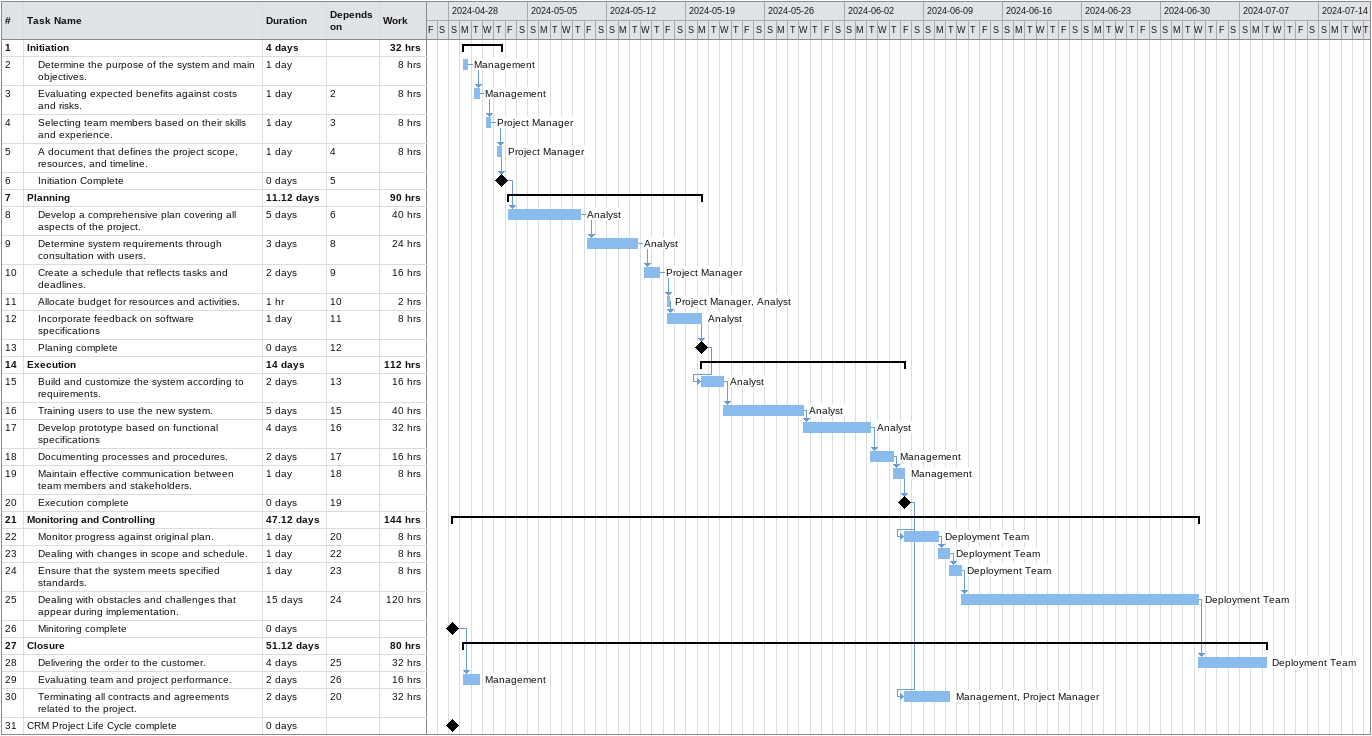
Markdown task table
| ID | Level | Task | Duration | Start | Finish | Predecessors | Resources | Work (h) |
|---|---|---|---|---|---|---|---|---|
| 1 | 1 | **Initiation** | 4d | 2024-04-29 | 2024-05-02 |  |  | 32 |
| 2 | 2 | Determine the purpose of the system and main objectives. | 1d | 2024-04-29 | 2024-04-29 |  | Management | 8 |
| 3 | 2 | Evaluating expected benefits against costs and risks. | 1d | 2024-04-30 | 2024-04-30 | 2 | Management | 8 |
| 4 | 2 | Selecting team members based on their skills and experience. | 1d | 2024-05-01 | 2024-05-01 | 3 | Project Manager | 8 |
| 5 | 2 | A document that defines the project scope, resources, and timeline. | 1d | 2024-05-02 | 2024-05-02 | 4 | Project Manager | 8 |
| 6 | 2 | Initiation Complete | 0d | 2024-05-02 | 2024-05-02 | 5 |  |  |
| 7 | 1 | **Planning** | 11.12d | 2024-05-03 | 2024-05-20 |  |  | 90 |
| 8 | 2 | Develop a comprehensive plan covering all aspects of the project. | 5d | 2024-05-03 | 2024-05-09 | 6 | Analyst | 40 |
| 9 | 2 | Determine system requirements through consultation with users. | 3d | 2024-05-10 | 2024-05-14 | 8 | Analyst | 24 |
| 10 | 2 | Create a schedule that reflects tasks and deadlines. | 2d | 2024-05-15 | 2024-05-16 | 9 | Project Manager | 16 |
| 11 | 2 | Allocate budget for resources and activities. | 1h | 2024-05-17 | 2024-05-17 | 10 | Project Manager, Analyst | 2 |
| 12 | 2 | Incorporate feedback on software specifications | 1d | 2024-05-17 | 2024-05-20 | 11 | Analyst | 8 |
| 13 | 2 | Planing complete | 0d | 2024-05-20 | 2024-05-20 | 12 |  |  |
| 14 | 1 | **Execution** | 14d | 2024-05-20 | 2024-06-07 |  |  | 112 |
| 15 | 2 | Build and customize the system according to requirements. | 2d | 2024-05-20 | 2024-05-22 | 13 | Analyst | 16 |
| 16 | 2 | Training users to use the new system. | 5d | 2024-05-22 | 2024-05-29 | 15 | Analyst | 40 |
| 17 | 2 | Develop prototype based on functional specifications | 4d | 2024-05-29 | 2024-06-04 | 16 | Analyst | 32 |
| 18 | 2 | Documenting processes and procedures. | 2d | 2024-06-04 | 2024-06-06 | 17 | Management | 16 |
| 19 | 2 | Maintain effective communication between team members and stakeholders. | 1d | 2024-06-06 | 2024-06-07 | 18 | Management | 8 |
| 20 | 2 | Execution complete | 0d | 2024-06-07 | 2024-06-07 | 19 |  |  |
| 21 | 1 | **Monitoring and Controlling** | 47.12d | 2024-04-28 | 2024-07-03 |  |  | 144 |
| 22 | 2 | Monitor progress against original plan. | 1d | 2024-06-07 | 2024-06-10 | 20 | Deployment Team | 8 |
| 23 | 2 | Dealing with changes in scope and schedule. | 1d | 2024-06-10 | 2024-06-11 | 22 | Deployment Team | 8 |
| 24 | 2 | Ensure that the system meets specified standards. | 1d | 2024-06-11 | 2024-06-12 | 23 | Deployment Team | 8 |
| 25 | 2 | Dealing with obstacles and challenges that appear during implementation. | 15d | 2024-06-12 | 2024-07-03 | 24 | Deployment Team | 120 |
| 26 | 2 | Minitoring complete | 0d | 2024-04-28 | 2024-04-28 |  |  |  |
| 27 | 1 | **Closure** | 51.12d | 2024-04-29 | 2024-07-09 |  |  | 80 |
| 28 | 2 | Delivering the order to the customer. | 4d | 2024-07-03 | 2024-07-09 | 25 | Deployment Team | 32 |
| 29 | 2 | Evaluating team and project performance. | 2d | 2024-04-29 | 2024-04-30 | 26 | Management | 16 |
| 30 | 2 | Terminating all contracts and agreements related to the project. | 2d | 2024-06-07 | 2024-06-11 | 20 | Management, Project Manager | 32 |
| 31 | 1 | CRM Project Life Cycle complete | 0d | 2024-04-28 | 2024-04-28 |  |  |  |
